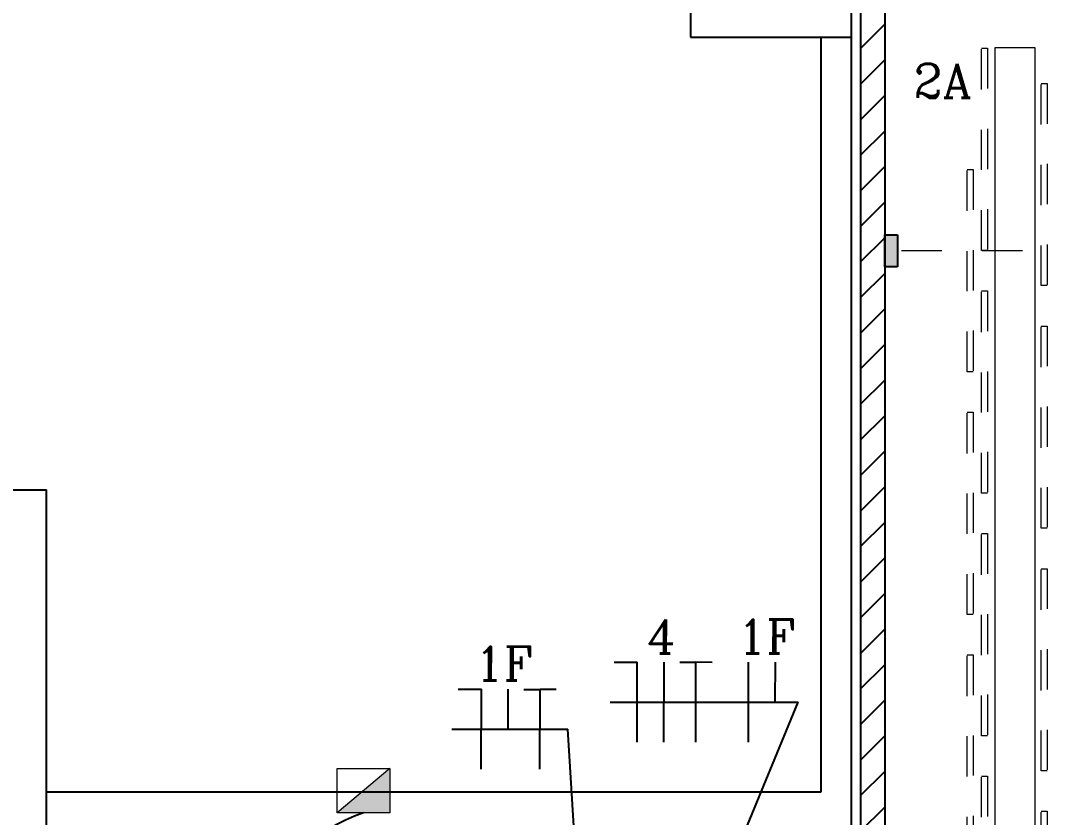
# Model space of a CAD drawing. Extents: x 544 to 914, y -40 to 56.
# Drawn here: x 554.577 to 557.135, y -1.715 to 0.265 of the extents above; entities that cross this region are included whole.
import ezdxf

# ---------------------------------------------------------------- set-up
doc = ezdxf.new("R2010")
doc.units = 0
doc.header["$LTSCALE"] = 0.5
doc.header["$MEASUREMENT"] = 0
for name, pattern in [('CONTINU', [0]), ('DASHDOT2', [0.5, 0.25, -0.125, 0, -0.125]), ('HIDDEN', [0.375, 0.25, -0.125])]:
    doc.linetypes.add(name, pattern=pattern)
for name, color, linetype in [('2', 1, 'CONTINUOUS'), ('A-01', 1, 'CONTINUOUS'), ('A-05', 5, 'CONTINUOUS'), ('ELE-ELETROCALHA', 250, 'CONTINUOUS'), ('ELETRODUTO', 5, 'CONTINUOUS'), ('FIAÇÃO', 15, 'CONTINUOUS'), ('SANITÁRIOS', 2, 'CONTINUOUS'), ('SETAS', 1, 'CONTINUOUS'), ('TEXTO', 7, 'CONTINUOUS'), ('TUBULACAO', 5, 'CONTINUOUS')]:
    doc.layers.add(name, color=color, linetype=linetype)
doc.layers.add('Luminotécnico', color=142, linetype='CONTINUOUS', lineweight=0)
doc.styles.add('ROMANC', font='romanc.shx')

msp = doc.modelspace()

# ---------------------------------------------------------------- hatches: boundary and pattern name
at = {"layer": 'ELETRODUTO', "linetype": 'DASHDOT2', "ltscale": 0.06}
msp.add_hatch(color=256, dxfattribs=at).paths.add_polyline_path([(556.7237, -0.3469), (556.7555, -0.3469), (556.7555, -0.2674), (556.7237, -0.2674)])
at = {"layer": 'Luminotécnico'}
msp.add_hatch(color=3, dxfattribs=at).paths.add_polyline_path([(555.3629, -1.7032), (555.4944, -1.7032), (555.4944, -1.5931)])

# ---------------------------------------------------------------- linework, layer by layer
at = {"layer": '2', "color": 6}
msp.add_lwpolyline([(556.2411, 0.2242), (556.6411, 0.2242), (556.6411, 0.4242), (556.2411, 0.4242), (556.2411, 0.2242)], dxfattribs=at)
at = {"layer": 'A-01', "color": 9}
for p in [(553.2536, -0.9008), (554.6411, -1.6508)]:
    msp.add_line(p, (554.6411, -0.9008), dxfattribs=at)
at = {"layer": 'A-05', "color": 4}
for p, q in [((556.6411, -1.7508), (556.6411, 0.3492)), ((556.5661, -1.6508), (556.5661, 0.2242)), ((554.6411, -1.7508), (554.6411, -1.6508)), ((554.6411, -1.6508), (556.5661, -1.6508))]:
    msp.add_line(p, q, dxfattribs=at)
at = {"layer": 'ELE-ELETROCALHA', "ltscale": 0.06}
for p, q in [((556.6635, 0.3295), (556.6635, -4.0051)), ((556.7237, 0.3048), (556.7237, -4.0653)), ((556.6635, 0.1956), (556.7237, 0.2558)), ((556.6635, 0.1072), (556.7237, 0.1674)), ((556.6635, 0.0188), (556.7237, 0.079)), ((556.6635, -0.0696), (556.7237, -0.0094)), ((556.6635, -0.1579), (556.7237, -0.0977)), ((556.6635, -0.2463), (556.7237, -0.1861)), ((556.6635, -0.3347), (556.7237, -0.2745)), ((556.6635, -0.4231), (556.7237, -0.3629)), ((556.6635, -0.5115), (556.7237, -0.4513)), ((556.6635, -0.5999), (556.7237, -0.5397)), ((556.6635, -0.6883), (556.7237, -0.6281)), ((556.6635, -0.7767), (556.7237, -0.7165)), ((556.6635, -0.865), (556.7237, -0.8049)), ((556.6635, -0.9534), (556.7237, -0.8932)), ((556.6635, -1.0418), (556.7237, -0.9816)), ((556.6635, -1.1302), (556.7237, -1.07)), ((556.6635, -1.2186), (556.7237, -1.1584)), ((556.6635, -1.307), (556.7237, -1.2468)), ((556.6635, -1.3954), (556.7237, -1.3352)), ((556.6635, -1.4838), (556.7237, -1.4236)), ((556.6635, -1.5722), (556.7237, -1.512)), ((556.6635, -1.6605), (556.7237, -1.6003)), ((556.6635, -1.7489), (556.7237, -1.6887))]:
    msp.add_line(p, q, dxfattribs=at)
at = {"layer": 'ELETRODUTO', "linetype": 'DASHDOT2', "ltscale": 0.06}
msp.add_lwpolyline([(556.7555, -0.2674), (556.7555, -0.3469), (556.7237, -0.3469), (556.7237, -0.2674)], close=True, dxfattribs=at)
at = {"layer": 'FIAÇÃO'}
for p, q in [((556.0512, -1.329), (556.1087, -1.329)), ((556.1084, -1.5274), (556.1087, -1.329)), ((556.1752, -1.5275), (556.1755, -1.3291)), ((556.2144, -1.3292), (556.2546, -1.3292)), ((556.2543, -1.5276), (556.2546, -1.3292)), ((556.2948, -1.3293), (556.2546, -1.3292)), ((556.3849, -1.5274), (556.3851, -1.329)), ((556.4518, -1.4282), (556.452, -1.3291)), ((555.6641, -1.3962), (555.7215, -1.3963)), ((555.7212, -1.5946), (555.7215, -1.3963)), ((555.7882, -1.4954), (555.7883, -1.3963)), ((555.8272, -1.3964), (555.8674, -1.3965)), ((555.8671, -1.5948), (555.8674, -1.3965)), ((555.9076, -1.3965), (555.8674, -1.3965))]:
    msp.add_line(p, q, dxfattribs=at)
at = {"layer": 'Luminotécnico', "color": 3}
msp.add_line((555.4944, -1.5931), (555.3629, -1.7032), dxfattribs=at)
at = {"layer": 'Luminotécnico', "color": 3, "linetype": 'CONTINU', "ltscale": 0.05}
msp.add_lwpolyline([(553.8833, -4.588), (553.8833, -4.6884), (556.9975, -4.6884), (556.9975, -6.7101), (557.0979, -6.7101), (557.0979, 0.1972), (556.9975, 0.1972), (556.9975, -4.588)], close=True, dxfattribs=at)
at = {"layer": 'Luminotécnico', "color": 9, "linetype": 'HIDDEN', "ltscale": 0.05}
for points in [[(556.9638, -0.3061), (556.9638, 0.1962), (556.9789, 0.1962), (556.9789, -0.3061)], [(557.1122, -0.3934), (557.1122, 0.1089), (557.1273, 0.1089), (557.1273, -0.3934)], [(556.9284, -0.6075), (556.9284, -0.1052), (556.9435, -0.1052), (556.9435, -0.6075)], [(556.9284, -0.6075), (556.9284, -0.1052), (556.9435, -0.1052), (556.9435, -0.6075)], [(556.9638, -0.9089), (556.9638, -0.4066), (556.9789, -0.4066), (556.9789, -0.9089)], [(557.1122, -0.9961), (557.1122, -0.4938), (557.1273, -0.4938), (557.1273, -0.9961)], [(556.9284, -1.2102), (556.9284, -0.7079), (556.9435, -0.7079), (556.9435, -1.2102)], [(556.9638, -1.5116), (556.9638, -1.0093), (556.9789, -1.0093), (556.9789, -1.5116)], [(557.1122, -1.5989), (557.1122, -1.0966), (557.1273, -1.0966), (557.1273, -1.5989)], [(557.1122, -1.5989), (557.1122, -1.0966), (557.1273, -1.0966), (557.1273, -1.5989)], [(556.9284, -1.813), (556.9284, -1.3107), (556.9435, -1.3107), (556.9435, -1.813)], [(556.9284, -1.813), (556.9284, -1.3107), (556.9435, -1.3107), (556.9435, -1.813)], [(556.9638, -2.1143), (556.9638, -1.612), (556.9789, -1.612), (556.9789, -2.1143)], [(557.1122, -2.2016), (557.1122, -1.6993), (557.1273, -1.6993), (557.1273, -2.2016)]]:
    msp.add_lwpolyline(points, close=True, dxfattribs=at)
at = {"layer": 'Luminotécnico', "color": 3, "linetype": 'HIDDEN', "ltscale": 0.05}
msp.add_lwpolyline([(557.1122, -0.3934), (557.1122, 0.1089), (557.1273, 0.1089), (557.1273, -0.3934)], close=True, dxfattribs=at)
at = {"layer": 'Luminotécnico', "color": 3}
msp.add_lwpolyline([(555.3629, -1.5931), (555.4944, -1.5931), (555.4944, -1.7032), (555.3629, -1.7032)], close=True, dxfattribs=at)
at = {"layer": 'SANITÁRIOS', "color": 5, "linetype": 'CONTINU'}
msp.add_arc((555.5635, -2.1003), 0.4193, 108.7514, 161.3257, dxfattribs=at)
at = {"layer": 'SETAS', "color": 1}
for p, q in [((556.0418, -1.4282), (556.5089, -1.4282)), ((556.2179, -2.1306), (556.5089, -1.4282)), ((555.6483, -1.4954), (555.9362, -1.4954)), ((555.9682, -2.016), (555.9362, -1.4954))]:
    msp.add_line(p, q, dxfattribs=at)
at = {"layer": 'TUBULACAO', "linetype": 'DASHDOT2', "lineweight": 0, "ltscale": 0.03}
msp.add_line((557.4657, -0.3071), (556.7237, -0.3071), dxfattribs=at)

# ---------------------------------------------------------------- texts
at = {"layer": 'TEXTO', "color": 250, "style": 'ROMANC'}
for s, height, rotation, p in [('2A', 0.08429, 359.9735, (556.7953, 0.073)), ('4', 0.0843, 359.922, (556.1324, -1.3073)), ('1F', 0.08429, 359.922, (556.3574, -1.3073)), ('1F', 0.08429, 359.922, (555.7048, -1.3745))]:
    msp.add_text(s, height=height, rotation=rotation, dxfattribs=at).set_placement(p)

doc.saveas('drawing.dxf')
